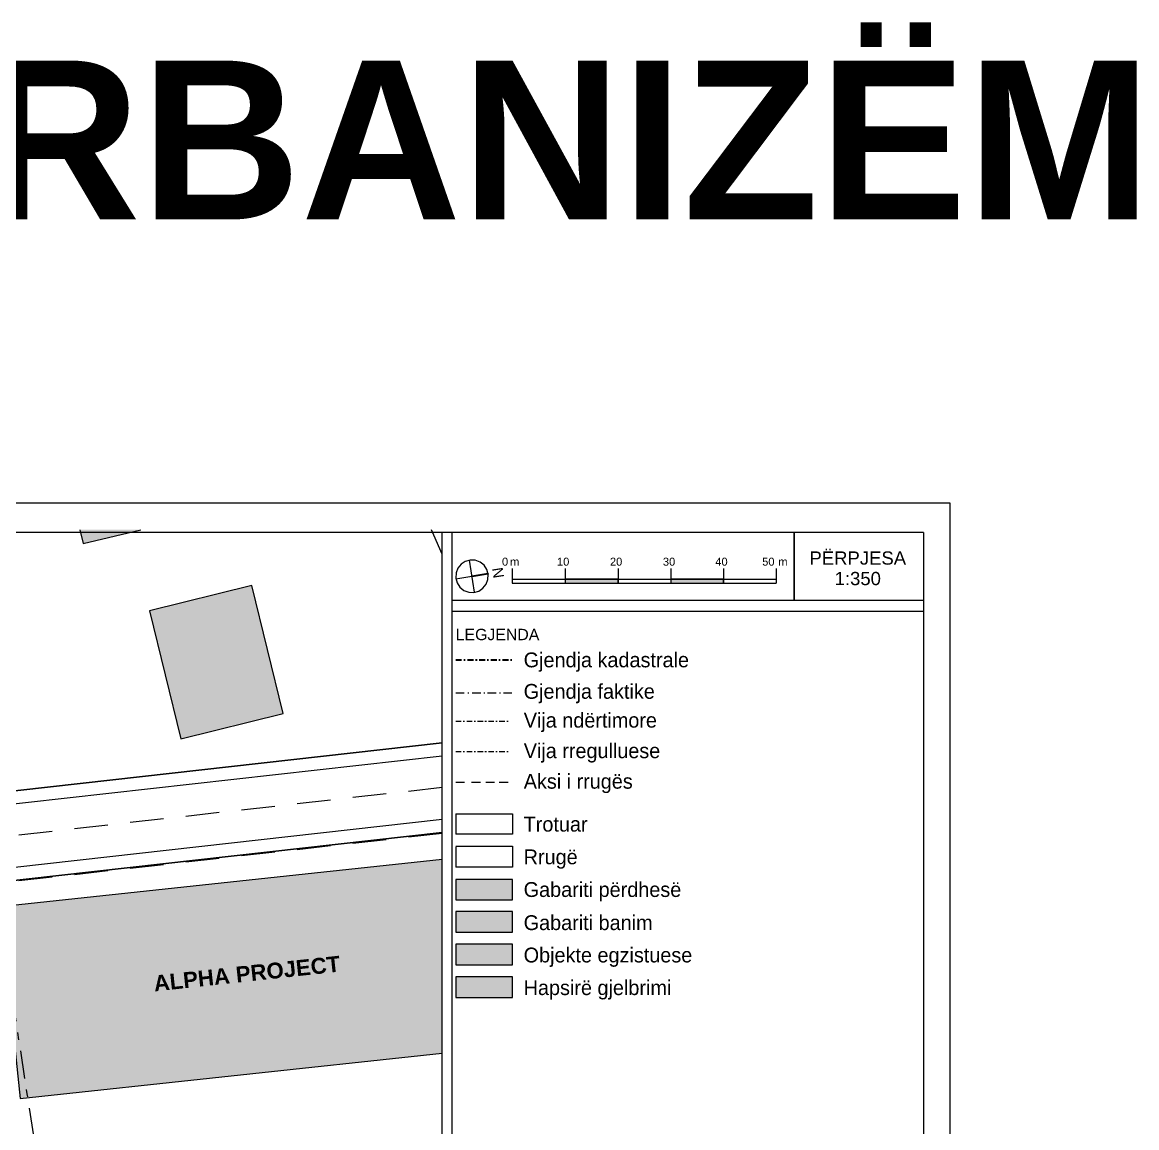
# Model space of a CAD drawing. Header units: millimetres. Extents: x 5128759 to 5835616, y -6847361 to -6545798.
# Drawn here: x 5730397 to 5835616, y -6696306 to -6591925 of the extents above; entities that cross this region are included whole.
import ezdxf

# ---------------------------------------------------------------- set-up
doc = ezdxf.new("R2010")
doc.units = ezdxf.units.MM
doc.header["$MEASUREMENT"] = 0
doc.linetypes.add('Double Dashed', pattern=[5468.055367, 2645.833254, -1058.333278, 705.555558, -1058.333278])
doc.linetypes.add('Long Dashed', pattern=[5291.666508, 3174.999952, -2116.666555])
for name, color, linetype, lineweight in [('2D Drafting - General_Pen_No__1', 7, 'Continuous', 13), ('A - Situacioni_Pen_No__102', 254, 'Continuous', 13), ('Drawing & Figure_Pen_No__1', 7, 'Continuous', 13), ('Drawing & Figure_Pen_No__101', 253, 'Continuous', 13), ('Drawing & Figure_Pen_No__102', 254, 'Continuous', 13), ('Drawing & Figure_Pen_No__142', 8, 'Continuous', 13)]:
    doc.layers.add(name, color=color, linetype=linetype, lineweight=lineweight)
doc.layers.add('A - Pllaka meskatit', color=7, linetype='Continuous')
for name, color, linetype, lineweight, true_color in [('A - Pllaka meskatit_Pen_No__161', 7, 'Continuous', 13, 0x6a6a6a), ('A - Situacioni_Pen_No__103', 7, 'Continuous', 13, 0xffcc99), ('A - Situacioni_Pen_No__82', 7, 'Continuous', 20, 0xaaaaaa), ('Drawing & Figure_Pen_No__104', 7, 'Continuous', 13, 0x96e196), ('Drawing & Figure_Pen_No__105', 7, 'Continuous', 13, 0xcae6ff), ('Drawing & Figure_Pen_No__112', 7, 'Continuous', 13, 0xd5aaaa), ('Drawing & Figure_Pen_No__161', 7, 'Continuous', 13, 0x6a6a6a), ('Drawing & Figure_Pen_No__164', 7, 'Continuous', 13, 0xf27e39), ('Drawing & Figure_Pen_No__44', 7, 'Continuous', 18, 0x029e21), ('Drawing & Figure_Pen_No__8', 7, 'Continuous', 35, 0xa80f02)]:
    doc.layers.add(name, color=color, linetype=linetype, lineweight=lineweight, true_color=true_color)
doc.styles.add('GENERATED_STYLE_1', font='arial.ttf')
doc.styles.add('GENERATED_STYLE_2', font='GOTHIC.TTF')
doc.styles.add('GENERATED_STYLE_6', font='arial.ttf')

# ---------------------------------------------------------------- blocks, each defined once
blk = doc.blocks.new('Slab_12', base_point=(5712637, -6639839))
at = {"layer": 'A - Pllaka meskatit_Pen_No__161', "color": 251, "linetype": 'Continuous', "lineweight": 13, "true_color": 0x6a6a6a, "flags": 128}
blk.add_lwpolyline([(5712637, -6639839), (5712645, -6640089), (5713325, -6662019), (5713406, -6662848), (5713625, -6663652), (5713973, -6664408), (5714442, -6665096), (5715019, -6665697), (5715688, -6666194), (5716430, -6666572), (5717224, -6666823), (5718049, -6666938), (5718882, -6666914), (5770027, -6661177), (5770027, -6659970), (5718748, -6665722), (5718115, -6665739), (5717488, -6665652), (5716884, -6665462), (5716321, -6665174), (5715812, -6664797), (5715374, -6664340), (5715017, -6663817), (5714753, -6663242), (5714587, -6662631), (5714525, -6662001), (5713846, -6640089), (5713838, -6639839)], close=True, dxfattribs=at)
blk = doc.blocks.new('Slab_18', base_point=(5626845, -6716022))
at = {"layer": 'A - Pllaka meskatit_Pen_No__161', "color": 251, "linetype": 'Continuous', "lineweight": 13, "true_color": 0x6a6a6a, "flags": 128}
blk.add_lwpolyline([(5658072, -6680980), (5770027, -6668422), (5770027, -6667215), (5657939, -6679787)], dxfattribs=at)

msp = doc.modelspace()

# ---------------------------------------------------------------- hatches: boundary and pattern name
at = {"layer": 'A - Situacioni_Pen_No__102', "linetype": 'Continuous', "lineweight": 0, "true_color": 0xf2f2f2}
for points in [[(5735843, -6639839), (5741594, -6639839), (5736152, -6641135)], [(5742396, -6647494), (5752062, -6645117), (5755031, -6657195), (5745366, -6659572)], [(5770027, -6670976), (5728263, -6675456), (5728571, -6678332), (5730204, -6693553), (5770027, -6689281)], [(5770027, -6670976), (5728263, -6675456), (5728571, -6678332), (5730204, -6693553), (5770027, -6689281)]]:
    msp.add_hatch(color=7, dxfattribs=at).paths.add_polyline_path(points)
at = {"layer": 'Drawing & Figure_Pen_No__1', "linetype": 'Continuous', "lineweight": 0, "true_color": 0xffffff}
msp.add_hatch(color=7, dxfattribs=at).paths.add_polyline_path([(5774381, -6644057), (5774377, -6643991), (5774363, -6643940), (5772843, -6644181), (5772870, -6644282)])
at = {"layer": 'Drawing & Figure_Pen_No__1', "linetype": 'Continuous', "lineweight": 0, "true_color": 0x000000}
for points in [[(5781643, -6644499), (5781643, -6644898), (5786643, -6644898), (5786643, -6644499)], [(5796589, -6644898), (5796589, -6644499), (5791643, -6644499), (5791643, -6644898)]]:
    msp.add_hatch(color=18, dxfattribs=at).paths.add_polyline_path(points)
at = {"layer": 'Drawing & Figure_Pen_No__102', "linetype": 'Continuous', "lineweight": 0, "true_color": 0xf2f2f2}
msp.add_hatch(color=7, dxfattribs=at).paths.add_polyline_path([(5776693, -6680936), (5776693, -6678977), (5771317, -6678977), (5771317, -6680936)])
at = {"layer": 'Drawing & Figure_Pen_No__104', "linetype": 'Continuous', "lineweight": 0, "true_color": 0x253825}
msp.add_hatch(color=99, dxfattribs=at).paths.add_polyline_path([(5776693, -6684017), (5776693, -6682059), (5771317, -6682059), (5771317, -6684017)])
at = {"layer": 'Drawing & Figure_Pen_No__105', "linetype": 'Continuous', "lineweight": 0, "true_color": 0x32393f}
msp.add_hatch(color=250, dxfattribs=at).paths.add_polyline_path([(5776693, -6674773), (5776693, -6672856), (5771317, -6672856), (5771317, -6674773)])
at = {"layer": 'Drawing & Figure_Pen_No__112', "linetype": 'Continuous', "lineweight": 0, "true_color": 0x352a2a}
msp.add_hatch(color=250, dxfattribs=at).paths.add_polyline_path([(5776693, -6677854), (5776693, -6675896), (5771317, -6675896), (5771317, -6677854)])

# ---------------------------------------------------------------- linework, layer by layer
at = {"layer": '2D Drafting - General_Pen_No__1', "color": 7, "linetype": 'Continuous', "lineweight": 13}
for p, q in [((5817988, -6637339), (5520988, -6637339)), ((5817988, -6847361), (5817988, -6637339)), ((5815488, -6640089), (5535187, -6640089)), ((5770027, -6640089), (5535187, -6640089))]:
    msp.add_line(p, q, dxfattribs=at)
at = {"layer": 'A - Situacioni_Pen_No__102', "color": 254, "linetype": 'Continuous', "lineweight": 13}
for points in [[(5712637, -6639839), (5713325, -6662019), (5713406, -6662848), (5713625, -6663652), (5713973, -6664408), (5714442, -6665096), (5715019, -6665697), (5715688, -6666194), (5716430, -6666572), (5717224, -6666823), (5718049, -6666938), (5718882, -6666914), (5770027, -6661177)], [(5712645, -6640089), (5713325, -6662019), (5713406, -6662848), (5713625, -6663652), (5713973, -6664408), (5714442, -6665096), (5715019, -6665697), (5715688, -6666194), (5716430, -6666572), (5717224, -6666823), (5718049, -6666938), (5718882, -6666914), (5770027, -6661177)], [(5713838, -6639839), (5714525, -6662001), (5714587, -6662631), (5714753, -6663242), (5715017, -6663817), (5715374, -6664340), (5715812, -6664797), (5716321, -6665174), (5716884, -6665462), (5717488, -6665652), (5718115, -6665739), (5718748, -6665722), (5770027, -6659970)], [(5713846, -6640089), (5714525, -6662001), (5714587, -6662631), (5714753, -6663242), (5715017, -6663817), (5715374, -6664340), (5715812, -6664797), (5716321, -6665174), (5716884, -6665462), (5717488, -6665652), (5718115, -6665739), (5718748, -6665722), (5770027, -6659970)], [(5770027, -6642146), (5769021, -6639839)], [(5770027, -6667215), (5657939, -6679787), (5657175, -6679934), (5656444, -6680197), (5655762, -6680570), (5655146, -6681044), (5654611, -6681609), (5654170, -6682249), (5653834, -6682950), (5653610, -6683694), (5653505, -6684464), (5652279, -6705412), (5652096, -6706709), (5651706, -6707959), (5651119, -6709130), (5650350, -6710190), (5649419, -6711111), (5648352, -6711870), (5647176, -6712445), (5645922, -6712823), (5644623, -6712992), (5629347, -6714559)], [(5770027, -6668422), (5658072, -6680980), (5657492, -6681091), (5656936, -6681291), (5656418, -6681575), (5655950, -6681935), (5655544, -6682364), (5655208, -6682851), (5654953, -6683383), (5654783, -6683949), (5654703, -6684534), (5653477, -6705483), (5653268, -6706969), (5652822, -6708402), (5652150, -6709744), (5651270, -6710960), (5650206, -6712018), (5648984, -6712890), (5647638, -6713553), (5646202, -6713990), (5644715, -6714189), (5626845, -6716022)]]:
    msp.add_lwpolyline(points, dxfattribs=at)
at = {"layer": 'A - Situacioni_Pen_No__102', "color": 254, "linetype": 'Continuous', "lineweight": 13, "flags": 128}
for points in [[(5735843, -6639839), (5736152, -6641135), (5741594, -6639839)], [(5770027, -6670976), (5728263, -6675456), (5730204, -6693553), (5770027, -6689281)], [(5770027, -6670976), (5728263, -6675456), (5730204, -6693553), (5770027, -6689281)]]:
    msp.add_lwpolyline(points, dxfattribs=at)
msp.add_lwpolyline([(5752062, -6645117), (5742396, -6647494), (5745366, -6659572), (5755031, -6657195)], close=True, dxfattribs=at)
at = {"layer": 'A - Situacioni_Pen_No__102', "color": 254, "linetype": 'Double Dashed', "lineweight": 13, "flags": 128}
msp.add_lwpolyline([(5651539, -6709491), (5652666, -6679810), (5654760, -6677431), (5657617, -6676498), (5699249, -6672328), (5712400, -6671020), (5727192, -6669332), (5728104, -6675284), (5730834, -6693098), (5732220, -6702141), (5731186, -6702249), (5730936, -6702263)], dxfattribs=at)
msp.add_lwpolyline([(5651539, -6709491), (5652666, -6679810), (5654760, -6677431), (5657617, -6676498), (5699249, -6672328), (5712400, -6671020), (5727192, -6669332), (5728104, -6675284), (5730834, -6693098), (5732220, -6702141), (5731186, -6702249), (5730936, -6702263)], dxfattribs=at)
at = {"layer": 'A - Situacioni_Pen_No__103', "color": 31, "linetype": 'Long Dashed', "lineweight": 13, "true_color": 0xffcc99, "flags": 128}
msp.add_lwpolyline([(5770027, -6668523), (5658087, -6681079), (5657519, -6681188), (5656977, -6681383), (5656473, -6681659), (5656017, -6682010), (5655621, -6682427), (5655295, -6682901), (5655046, -6683419), (5654881, -6683970), (5654802, -6684544), (5653576, -6705492), (5653366, -6706991), (5652915, -6708439), (5652236, -6709796), (5651347, -6711025), (5650270, -6712094), (5649036, -6712976), (5647675, -6713646), (5646223, -6714088), (5644726, -6714289), (5558831, -6723100), (5558281, -6723205), (5557761, -6723401), (5557283, -6723684), (5556860, -6724045), (5556505, -6724472), (5556229, -6724955), (5556040, -6725477), (5555942, -6726029), (5553739, -6750824), (5553529, -6753318), (5553530, -6753652), (5553587, -6753977), (5553700, -6754287), (5553863, -6754573), (5554074, -6754827), (5554325, -6755041), (5554609, -6755209), (5554917, -6755325), (5555241, -6755387), (5555575, -6755393), (5569931, -6754388), (5591647, -6752867), (5634166, -6750424), (5676713, -6748514), (5680743, -6748384), (5719277, -6747138), (5726130, -6746601), (5727976, -6746535), (5729814, -6746772), (5731588, -6747306), (5733251, -6748123), (5734758, -6749201), (5736069, -6750511), (5737148, -6752018), (5737966, -6753680), (5738502, -6755454), (5738740, -6757287), (5739342, -6770079), (5739428, -6770716), (5739621, -6771326), (5739915, -6771892), (5740303, -6772400), (5740773, -6772834), (5741310, -6773180), (5741898, -6773429), (5742521, -6773572), (5743159, -6773607), (5743793, -6773531), (5744409, -6773346), (5770027, -6763163)], dxfattribs=at)
at = {"layer": 'Drawing & Figure_Pen_No__1', "color": 7, "linetype": 'Continuous', "lineweight": 13, "flags": 128}
for points in [[(5770027, -6844861), (5770027, -6640089)], [(5770027, -6844861), (5770027, -6640089)], [(5770950, -6640089), (5770950, -6801740)], [(5803259, -6640089), (5803259, -6646537)], [(5803259, -6646537), (5803259, -6640089)], [(5815488, -6640089), (5815488, -6844861)], [(5771523, -6643472), (5771354, -6643921)], [(5771823, -6643097), (5771523, -6643472)], [(5772224, -6642833), (5771823, -6643097)], [(5772687, -6642706), (5772224, -6642833)], [(5773097, -6645752), (5772616, -6642712)], [(5773167, -6642729), (5772687, -6642706)], [(5773616, -6642898), (5773167, -6642729)], [(5773991, -6643198), (5773616, -6642898)], [(5774255, -6643599), (5773991, -6643198)], [(5776643, -6643488), (5776643, -6644898)], [(5781643, -6643488), (5781643, -6644898)], [(5786643, -6643488), (5786643, -6644898)], [(5791643, -6643488), (5791643, -6644898)], [(5796589, -6643488), (5796589, -6644898)], [(5801589, -6643488), (5801589, -6644898)], [(5771354, -6643921), (5771331, -6644401)], [(5771331, -6644401), (5771458, -6644864)], [(5771337, -6644472), (5772857, -6644232)], [(5772848, -6644180), (5774363, -6643940)], [(5772865, -6644283), (5772848, -6644180)], [(5774379, -6644043), (5772865, -6644283)], [(5774190, -6644991), (5774360, -6644542)], [(5774382, -6644062), (5774255, -6643599)], [(5774360, -6644542), (5774382, -6644062)], [(5774363, -6643940), (5774377, -6643991)], [(5774377, -6643991), (5774379, -6644043)], [(5776643, -6644499), (5801589, -6644499)], [(5781643, -6644499), (5781643, -6644898)], [(5786643, -6644499), (5781643, -6644499)], [(5786643, -6644898), (5786643, -6644499)], [(5796589, -6644499), (5791643, -6644499)], [(5791643, -6644499), (5791643, -6644898)], [(5796589, -6644898), (5796589, -6644499)], [(5771458, -6644864), (5771722, -6645265)], [(5771722, -6645265), (5772097, -6645565)], [(5772097, -6645565), (5772547, -6645735)], [(5773489, -6645630), (5773890, -6645366)], [(5773890, -6645366), (5774190, -6644991)], [(5776643, -6644898), (5801589, -6644898)], [(5781643, -6644898), (5786643, -6644898)], [(5791643, -6644898), (5796589, -6644898)], [(5803259, -6646537), (5770950, -6646537)], [(5803259, -6646537), (5770950, -6646537)], [(5772547, -6645735), (5773026, -6645757)], [(5773026, -6645757), (5773489, -6645630)], [(5815488, -6646537), (5803259, -6646537)], [(5815488, -6646537), (5803259, -6646537)], [(5770950, -6647537), (5815488, -6647537)], [(5770950, -6647537), (5815488, -6647537)], [(5771317, -6669733), (5776693, -6669733)], [(5771317, -6669733), (5776693, -6669733)], [(5771317, -6669733), (5776693, -6669733)], [(5771317, -6669733), (5776693, -6669733)], [(5771317, -6669774), (5771317, -6671691)], [(5776693, -6669733), (5776693, -6671691)], [(5776693, -6669733), (5776693, -6671691)], [(5776693, -6669733), (5776693, -6671691)], [(5776693, -6669733), (5776693, -6671691)], [(5776693, -6671691), (5771317, -6671691)], [(5776693, -6671691), (5771317, -6671691)], [(5776693, -6671691), (5771317, -6671691)], [(5776693, -6671691), (5771317, -6671691)]]:
    msp.add_lwpolyline(points, dxfattribs=at)
at = {"layer": 'Drawing & Figure_Pen_No__101', "color": 253, "linetype": 'Continuous', "lineweight": 13, "flags": 128}
for points in [[(5776693, -6674773), (5776693, -6672856), (5771317, -6672856), (5771317, -6674773)], [(5776693, -6680936), (5776693, -6678977), (5771317, -6678977), (5771317, -6680936)], [(5776693, -6684017), (5776693, -6682059), (5771317, -6682059), (5771317, -6684017)]]:
    msp.add_lwpolyline(points, close=True, dxfattribs=at)
at = {"layer": 'Drawing & Figure_Pen_No__142', "color": 8, "linetype": 'Continuous', "lineweight": 13, "flags": 128}
for points in [[(5771317, -6655252), (5772114, -6655252)], [(5772463, -6655252), (5772548, -6655252)], [(5772881, -6655252), (5773678, -6655252)], [(5773969, -6655252), (5774055, -6655252)], [(5774332, -6655252), (5775129, -6655252)], [(5775455, -6655252), (5775540, -6655252)], [(5775834, -6655252), (5776631, -6655252)]]:
    msp.add_lwpolyline(points, dxfattribs=at)
at = {"layer": 'Drawing & Figure_Pen_No__161', "color": 251, "linetype": 'Long Dashed', "lineweight": 13, "true_color": 0x6a6a6a, "flags": 128}
for points in [[(5770027, -6664196), (5713649, -6670520), (5659905, -6676548)], [(5772149, -6663703), (5771317, -6663703)], [(5773650, -6663703), (5772819, -6663703)], [(5774990, -6663703), (5774159, -6663703)], [(5776264, -6663703), (5775433, -6663703)]]:
    msp.add_lwpolyline(points, dxfattribs=at)
at = {"layer": 'Drawing & Figure_Pen_No__161', "color": 251, "linetype": 'Continuous', "lineweight": 13, "true_color": 0x6a6a6a, "flags": 128}
for points in [[(5771317, -6666680), (5776693, -6666680)], [(5771317, -6666680), (5776693, -6666680)], [(5771317, -6666680), (5776693, -6666680)], [(5771317, -6666680), (5776693, -6666680)], [(5771317, -6666680), (5771317, -6668598)], [(5776693, -6666680), (5776693, -6668598)], [(5776693, -6666680), (5776693, -6668598)], [(5776693, -6666680), (5776693, -6668598)], [(5776693, -6666680), (5776693, -6668598)], [(5776693, -6668598), (5771317, -6668598)], [(5776693, -6668598), (5771317, -6668598)], [(5776693, -6668598), (5771317, -6668598)], [(5776693, -6668598), (5771317, -6668598)]]:
    msp.add_lwpolyline(points, dxfattribs=at)
msp.add_lwpolyline([(5776693, -6677854), (5776693, -6675896), (5771317, -6675896), (5771317, -6677854)], close=True, dxfattribs=at)
at = {"layer": 'Drawing & Figure_Pen_No__164', "color": 30, "linetype": 'Continuous', "lineweight": 13, "true_color": 0xf27e39, "flags": 128}
for points in [[(5771836, -6660821), (5771317, -6660821)], [(5772159, -6660821), (5772030, -6660821)], [(5772872, -6660821), (5772354, -6660821)], [(5773185, -6660821), (5773056, -6660821)], [(5773898, -6660821), (5773380, -6660821)], [(5774211, -6660821), (5774082, -6660821)], [(5774924, -6660821), (5774406, -6660821)], [(5775238, -6660821), (5775108, -6660821)], [(5775951, -6660821), (5775433, -6660821)], [(5776264, -6660821), (5776135, -6660821)]]:
    msp.add_lwpolyline(points, dxfattribs=at)
at = {"layer": 'Drawing & Figure_Pen_No__44', "color": 104, "linetype": 'Continuous', "lineweight": 18, "true_color": 0x029e21, "flags": 128}
for points in [[(5771836, -6657939), (5771317, -6657939)], [(5772159, -6657939), (5772030, -6657939)], [(5772872, -6657939), (5772354, -6657939)], [(5773185, -6657939), (5773056, -6657939)], [(5773898, -6657939), (5773380, -6657939)], [(5774211, -6657939), (5774082, -6657939)], [(5774924, -6657939), (5774406, -6657939)], [(5775238, -6657939), (5775108, -6657939)], [(5775951, -6657939), (5775433, -6657939)], [(5776264, -6657939), (5776135, -6657939)]]:
    msp.add_lwpolyline(points, dxfattribs=at)
at = {"layer": 'Drawing & Figure_Pen_No__8', "color": 14, "linetype": 'Continuous', "lineweight": 35, "true_color": 0xa80f02, "flags": 128}
for points in [[(5771873, -6652161), (5771317, -6652161)], [(5771873, -6652161), (5771317, -6652161)], [(5772220, -6652161), (5772081, -6652161)], [(5772220, -6652161), (5772081, -6652161)], [(5772983, -6652161), (5772429, -6652161)], [(5772983, -6652161), (5772429, -6652161)], [(5773330, -6652161), (5773192, -6652161)], [(5773330, -6652161), (5773192, -6652161)], [(5774094, -6652161), (5773539, -6652161)], [(5774094, -6652161), (5773539, -6652161)], [(5774430, -6652161), (5774292, -6652161)], [(5774430, -6652161), (5774292, -6652161)], [(5775195, -6652161), (5774639, -6652161)], [(5775195, -6652161), (5774639, -6652161)], [(5775531, -6652161), (5775392, -6652161)], [(5775531, -6652161), (5775392, -6652161)], [(5776295, -6652161), (5775740, -6652161)], [(5776295, -6652161), (5775740, -6652161)], [(5776631, -6652161), (5776493, -6652161)], [(5776631, -6652161), (5776493, -6652161)]]:
    msp.add_lwpolyline(points, dxfattribs=at)

# ---------------------------------------------------------------- block references
at = {"layer": 'A - Pllaka meskatit', "color": 251, "linetype": 'Continuous', "lineweight": 13, "true_color": 0x6a6a6a}
for name, p in [('Slab_12', (5712637, -6639839)), ('Slab_18', (5626845, -6716022))]:
    msp.add_blockref(name, p, dxfattribs=at)

# ---------------------------------------------------------------- texts
at = {"layer": 'A - Situacioni_Pen_No__82', "color": 253, "linetype": 'Continuous', "lineweight": 20, "true_color": 0xaaaaaa, "insert": (5751684, -6682518), "char_height": 1500, "attachment_point": 8, "rotation": 6.12288, "style": 'GENERATED_STYLE_6'}
msp.add_mtext('\\A1;{\\pqc;\\fArial|b1|i0|c0|p34;ALPHA PROJECT}', dxfattribs=at)
msp.add_mtext('\\A1;{\\pqc;\\fArial|b1|i0|c0|p34;ALPHA PROJECT}', dxfattribs=at)
at = {"layer": 'Drawing & Figure_Pen_No__1', "color": 7, "linetype": 'Continuous', "lineweight": 13, "attachment_point": 7}
for s, insert, char_height, style in [('\\A1;{\\pql;\\fArial|b1|i0|c0|p34;SITUACIONI PËR \\fArial|b1|i0|c0|p34;URBANIZËM}', (5535530, -6610758), 15000, 'GENERATED_STYLE_6'), ('\\A1;{\\pql;\\fArial|b0|i0|c0|p34;0}', (5775689, -6643243), 750, 'GENERATED_STYLE_1'), ('\\A1;{\\pql;\\fArial|b0|i0|c0|p34;m}', (5776450, -6643231), 750, 'GENERATED_STYLE_1'), ('\\A1;{\\pql;\\fArial|b0|i0|c0|p34;10}', (5780881, -6643243), 750, 'GENERATED_STYLE_1'), ('\\A1;{\\pql;\\fArial|b0|i0|c0|p34;20}', (5785881, -6643243), 750, 'GENERATED_STYLE_1'), ('\\A1;{\\pql;\\fArial|b0|i0|c0|p34;30}', (5790880, -6643244), 750, 'GENERATED_STYLE_1'), ('\\A1;{\\pql;\\fArial|b0|i0|c0|p34;40}', (5795828, -6643243), 750, 'GENERATED_STYLE_1'), ('\\A1;{\\pql;\\fArial|b0|i0|c0|p34;50}', (5800254, -6643243), 750, 'GENERATED_STYLE_1'), ('\\A1;{\\pql;\\fArial|b0|i0|c0|p34;m}', (5801778, -6643231), 750, 'GENERATED_STYLE_1'), ('\\A1;{\\pql;\\fArial|b0|i0|c0|p34;LEGJENDA}', (5771318, -6650285), 1070.99, 'GENERATED_STYLE_1'), ('\\A1;{\\pql;\\fArial|b0|i0|c0|p34;LEGJENDA}', (5771318, -6650285), 1070.99, 'GENERATED_STYLE_1'), ('\\A1;{\\pql;\\fCentury Gothic|b0|i0|c0|p34;Gjendja kadastrale}', (5777735, -6653255), 1400, 'GENERATED_STYLE_2'), ('\\A1;{\\pql;\\fCentury Gothic|b0|i0|c0|p34;Gjendja faktike}', (5777735, -6656227), 1400, 'GENERATED_STYLE_2'), ('\\A1;{\\pql;\\fCentury Gothic|b0|i0|c0|p34;Vija ndërtimore}', (5777744, -6658950), 1398.28, 'GENERATED_STYLE_2'), ('\\A1;{\\pql;\\fCentury Gothic|b0|i0|c0|p34;Vija rregulluese}', (5777744, -6661833), 1398.28, 'GENERATED_STYLE_2'), ('\\A1;{\\pql;\\fCentury Gothic|b0|i0|c0|p34;Aksi i rrugës}', (5777744, -6664715), 1398.28, 'GENERATED_STYLE_2'), ('\\A1;{\\pql;\\fCentury Gothic|b0|i0|c0|p34;Trotuar}', (5777735, -6668364), 1400, 'GENERATED_STYLE_2'), ('\\A1;{\\pql;\\fCentury Gothic|b0|i0|c0|p34;Rrugë}', (5777735, -6671854), 1400, 'GENERATED_STYLE_2'), ('\\A1;{\\pql;\\fCentury Gothic|b0|i0|c0|p34;Gabariti përdhesë}', (5777735, -6674940), 1400, 'GENERATED_STYLE_2'), ('\\A1;{\\pql;\\fCentury Gothic|b0|i0|c0|p34;Gabariti \\fCentury Gothic|b0|i0|c0|p34;banim}', (5777735, -6677666), 1400, 'GENERATED_STYLE_2'), ('\\A1;{\\pql;\\fCentury Gothic|b0|i0|c0|p34;Objekte egzistuese}', (5777735, -6681123), 1400, 'GENERATED_STYLE_2'), ('\\A1;{\\pql;\\fCentury Gothic|b0|i0|c0|p34;Hapsir\\fCentury Gothic|b0|i0|c0|p34;ë\\fCentury Gothic|b0|i0|c0|p34; gjelbrimi}', (5777735, -6684204), 1400, 'GENERATED_STYLE_2')]:
    msp.add_mtext(s, dxfattribs=dict(at, insert=insert, char_height=char_height, style=style))
at = {"layer": 'Drawing & Figure_Pen_No__1', "color": 7, "linetype": 'Continuous', "lineweight": 13, "insert": (5809281, -6645092), "char_height": 1250, "attachment_point": 8, "line_spacing_factor": 0.928688, "style": 'GENERATED_STYLE_1'}
msp.add_mtext('\\A1;{\\pqc;\\fArial|b0|i0|c0|p34;PËRPJESA\\P\\pqc;\\fArial|b0|i0|c0|p34;1:\\fArial|b0|i0|c0|p34;350}', dxfattribs=at)
at = {"layer": 'Drawing & Figure_Pen_No__1', "color": 7, "linetype": 'Continuous', "lineweight": 13, "insert": (5774750, -6643485), "char_height": 1000, "attachment_point": 7, "rotation": 278.9, "style": 'GENERATED_STYLE_1'}
msp.add_mtext('\\A1;{\\pql;\\fArial|b0|i0|c0|p34;N}', dxfattribs=at)

doc.saveas('drawing.dxf')
